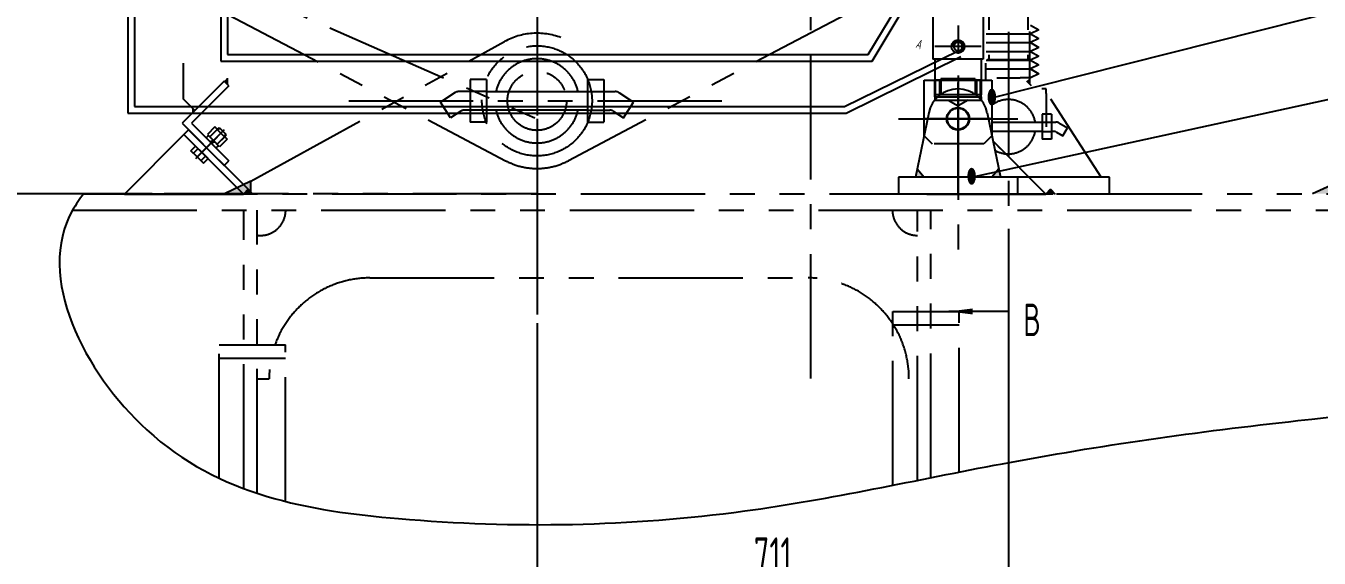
# Model space of a CAD drawing. Extents: x 0 to 6300, y -173 to 4455.
# Drawn here: x 1564 to 3515, y 2219 to 3022 of the extents above; entities that cross this region are included whole.
import ezdxf
from ezdxf.enums import TextEntityAlignment as Align

# ---------------------------------------------------------------- set-up
doc = ezdxf.new("R2010")
doc.units = 0
doc.header["$LTSCALE"] = 150
doc.header["$MEASUREMENT"] = 0
for name, pattern in [('F', [0.75, 0.5, -0.25]), ('G', [2, 1.25, -0.25, 0.25, -0.25]), ('K', [2.5, 1.25, -0.25, 0.25, -0.25, 0.25, -0.25])]:
    doc.linetypes.add(name, pattern=pattern)
doc.layers.get('DEFPOINTS').update_dxf_attribs({"linetype": 'CONTINUOUS'})
for name, color, linetype in [('01', 7, 'CONTINUOUS'), ('02', 1, 'CONTINUOUS'), ('04', 2, 'F'), ('05', 4, 'G'), ('07', 6, 'K'), ('08', 1, 'CONTINUOUS'), ('11', 3, 'CONTINUOUS')]:
    doc.layers.add(name, color=color, linetype=linetype)
doc.styles.get("Standard").update_dxf_attribs({"font": 'isocp.shx', "width": 0.707, "bigfont": 'intecad.shx'})
doc.dimstyles.new('INTE', dxfattribs={"dimscale": 15, "dimtxt": 3.5, "dimasz": 3, "dimexe": 3, "dimexo": 0, "dimgap": 1, "dimtad": 1, "dimdec": 1, "dimzin": 9, "dimdsep": 46, "dimtxsty": 'Standard', "dimcen": 0, "dimclrd": 1, "dimclre": 1, "dimclrt": 3, "dimaunit": 1, "dimadec": 0, "dimazin": 0, "dimtfac": 1, "dimtdec": 1, "dimtofl": 0, "dimtmove": 0, "dimatfit": 0, "dimfxl": 0, "dimtzin": 0, "dimarcsym": 0})

# ---------------------------------------------------------------- blocks, each defined once
blk = doc.blocks.new('*D343')
at = {"layer": '08', "color": 1, "linetype": 'Continuous', "lineweight": -2}
for p, q in [((3046.2, 2716.1), (3046.2, 2138.3)), ((2335.2, 2573.4), (2335.2, 2138.3)), ((2380.2, 2183.3), (3001.2, 2183.3))]:
    blk.add_line(p, q, dxfattribs=at)
at = {"layer": '08', "color": 1, "linetype": 'Continuous'}
for points in [[(2380.2, 2190.8), (2380.2, 2175.8), (2335.2, 2183.3)], [(3001.2, 2190.8), (3001.2, 2175.8), (3046.2, 2183.3)]]:
    blk.add_solid(points, dxfattribs=at)
at = {"layer": 'DEFPOINTS', "color": 0, "linetype": 'Continuous'}
for p in [(3046.2, 2716.1), (2335.2, 2573.4), (3046.2, 2183.3)]:
    blk.add_point(p, dxfattribs=at)
at = {"layer": '08', "color": 3, "linetype": 'Continuous', "insert": (2690.7, 2224.5), "char_height": 52.5, "attachment_point": 5}
blk.add_mtext('711', dxfattribs=at)
blk = doc.blocks.new('*D344')
at = {"layer": '08', "color": 1, "linetype": 'Continuous', "lineweight": -2}
for p, q in [((1754.6, 3759.9), (606.8, 3759.9)), ((651.8, 2813.9), (651.8, 3714.9)), ((1754.6, 2768.9), (606.8, 2768.9))]:
    blk.add_line(p, q, dxfattribs=at)
at = {"layer": '08', "color": 1, "linetype": 'Continuous'}
for points in [[(644.3, 3714.9), (659.3, 3714.9), (651.8, 3759.9)], [(644.3, 2813.9), (659.3, 2813.9), (651.8, 2768.9)]]:
    blk.add_solid(points, dxfattribs=at)
at = {"layer": 'DEFPOINTS', "color": 0, "linetype": 'Continuous'}
for p in [(651.8, 3759.9), (1754.6, 3759.9), (1754.6, 2768.9)]:
    blk.add_point(p, dxfattribs=at)
at = {"layer": '08', "color": 3, "linetype": 'Continuous', "insert": (610.6, 3264.4), "char_height": 52.5, "attachment_point": 5, "rotation": 90}
blk.add_mtext('991', dxfattribs=at)
blk = doc.blocks.new('*U345', base_point=(3941.8, 1859.3))
at = {"layer": '01'}
for radius in [10, 6.4]:
    blk.add_circle((3941.8, 1859.3), radius, dxfattribs=at)
at = {"layer": '02'}
blk.add_arc((3941.8, 1859.3), 8, 260, 170, dxfattribs=at)
at = {"layer": '05'}
for p, q in [((3952.8, 1859.3), (3930.8, 1859.3)), ((3941.8, 1870.3), (3941.8, 1848.3))]:
    blk.add_line(p, q, dxfattribs=at)
blk = doc.blocks.new('BRD1')
at = {"layer": '01'}
h = blk.add_hatch(color=256, dxfattribs=at)
h.paths.add_polyline_path([(-64, -610), (-51, -610), (-61.4, -597.3)])
h.paths.add_polyline_path([(51, -610), (64, -610), (61.4, -597.3)])
at = {"layer": '01', "color": 7, "linetype": 'Continuous'}
for p, q in [((-19.1, 31.7), (-31.8, 19)), ((0, 31.7), (-19.1, 31.7)), ((0, 31.7), (19.1, 31.7)), ((19.1, 31.7), (31.8, 19)), ((-31.8, 19), (-31.8, -44.5)), ((31.8, 19), (31.8, -44.5)), ((-15, -21.5), (-15, -44.5)), ((15, -21.5), (15, -44.5)), ((-17.5, -47.5), (-17.5, -127)), ((17.5, -47.5), (17.5, -127)), ((-35, -127), (-35, -181)), ((35, -127), (35, -181)), ((-35, -432), (-35, -486)), ((35, -432), (35, -486)), ((-35, -486), (-35, -464)), ((35, -486), (35, -464))]:
    blk.add_line(p, q, dxfattribs=at)
at = {"layer": '01'}
for p, q in [((-13, -19.5), (-15, -21.5)), ((13, -19.5), (-13, -19.5)), ((13, -19.5), (15, -21.5)), ((-15, -21.5), (15, -21.5)), ((-31.8, -44.5), (31.8, -44.5)), ((17.5, -47.5), (-17.5, -47.5)), ((15, -44.5), (-15, -44.5)), ((-13, -44.5), (-13, -47.5)), ((13, -44.5), (13, -47.5)), ((35, -127), (-35, -127)), ((35, -149), (-35, -149)), ((-38, -181), (-38, -432)), ((38, -181), (-38, -181)), ((38, -181), (38, -432)), ((38, -432), (-38, -432)), ((-51, -464), (51, -464)), ((-51, -548), (-51, -464)), ((35, -464), (-35, -464)), ((51, -464), (51, -548)), ((-44.1, -513), (-64, -610)), ((44.1, -513), (64, -610)), ((-61.4, -597.3), (-51, -610)), ((61.4, -597.3), (51, -610)), ((90, -610), (-90, -610)), ((-90, -610), (-90, -635)), ((90, -635), (90, -610)), ((-90, -635), (90, -635))]:
    blk.add_line(p, q, dxfattribs=at)
for centre, radius in [((0, 0), 15.9), ((0, -522), 17), ((0, -522), 16), ((0, -522), 16)]:
    blk.add_circle(centre, radius, dxfattribs=at)
blk.add_arc((0, -522), 45, 11.5988, 168.4012, dxfattribs=at)
at = {"layer": '02', "color": 1, "linetype": 'Continuous'}
for p, q in [((-13, -19.5), (-13, -44.5)), ((13, -19.5), (13, -44.5)), ((-33, -127), (-33, -149)), ((33, -127), (33, -149)), ((-34, -486), (-34, -464)), ((34, -486), (34, -464))]:
    blk.add_line(p, q, dxfattribs=at)
at = {"layer": '04', "color": 2, "linetype": 'F'}
for p, q in [((-13.6, -9), (-13.6, -44.5)), ((-13.1, -9), (-13.1, -44.5)), ((13.1, -9), (13.1, -44.5)), ((13.6, -9), (13.6, -44.5)), ((-35, -489), (-35, -464)), ((-34, -489), (-34, -464)), ((-28, -464), (-28, -486)), ((-26, -462), (-26, -486)), ((26, -462), (-26, -462)), ((26, -462), (26, -486)), ((28, -464), (28, -486)), ((34, -489), (34, -464)), ((35, -489), (35, -464)), ((35, -486), (-35, -486)), ((-35, -489), (-35, -494)), ((-35, -489), (35, -489)), ((-35, -494), (35, -494)), ((-15.1, -494), (0, -502.7)), ((15.1, -494), (0, -502.7)), ((35, -489), (35, -494)), ((-51, -548), (-39, -560)), ((39, -560), (-39, -560)), ((51, -548), (39, -560))]:
    blk.add_line(p, q, dxfattribs=at)
at = {"layer": '05', "color": 4, "linetype": 'G'}
for p, q in [((0, 143.4), (0, -720.6)), ((0, -44.5), (0, 38.3)), ((40.4, 0), (-36.9, 0)), ((35, -200), (-35, -200)), ((35, -413), (-35, -413)), ((0, -464), (0, -560)), ((0, -635), (0, -467.2)), ((-90, -522), (90, -522)), ((51, -522), (-51, -522)), ((0, -522), (64.9, -522))]:
    blk.add_line(p, q, dxfattribs=at)
at = {"layer": '05'}
blk.add_line((0, 37.7), (0, -63.5), dxfattribs=at)
at = {"layer": '01'}
for p in [(0, -200), (0, -413)]:
    blk.add_blockref('*U345', p, dxfattribs=at)

msp = doc.modelspace()

# ---------------------------------------------------------------- hatches: boundary and pattern name
at = {"layer": '07', "linetype": 'K'}
for points in [[(1867.78, 2943.06), (1863.54, 2938.82), (1867.78, 2934.57)], [(3078.04, 2943.06), (3073.79, 2938.82), (3078.04, 2934.57)], [(1814.79, 2890.07), (1819.03, 2894.31), (1814.79, 2898.55)], [(1903.79, 2787.9), (1863.93, 2768.9), (1903.79, 2768.9)], [(1906.67, 2768.4), (1899.6, 2775.47), (1892.53, 2768.4)], [(3116.93, 2768.4), (3109.86, 2775.47), (3102.79, 2768.4)], [(3548.19, 2788.33), (3505.05, 2768.9), (3548.19, 2768.9)]]:
    msp.add_hatch(color=6, dxfattribs=at).paths.add_polyline_path(points)

# ---------------------------------------------------------------- linework, layer by layer
at = {"layer": '01'}
for p, q in [((2834.82, 2978.79), (2970.19, 3203.9)), ((2840.47, 2968.79), (2978.76, 3198.75)), ((1718.02, 3096.47), (1718.02, 2890.27)), ((1728.02, 3096.47), (1728.02, 2900.27)), ((1858.32, 3038.06), (1858.32, 2968.79)), ((1868.32, 3038.06), (1868.32, 2978.79)), ((2799.19, 2900.27), (2970.19, 2984.5)), ((1858.32, 2968.79), (2840.47, 2968.79)), ((1868.32, 2978.79), (2834.82, 2978.79)), ((2801.52, 2890.27), (2974.61, 2975.53)), ((1718.02, 2890.27), (2801.52, 2890.27)), ((1728.02, 2900.27), (2799.19, 2900.27))]:
    msp.add_line(p, q, dxfattribs=at)
at = {"layer": '02'}
for p, q in [((3021.19, 2913.4), (4030.45, 3167.39)), ((2990.68, 2793.9), (4030.45, 3020.96))]:
    msp.add_line(p, q, dxfattribs=at)
msp.add_open_spline([(1651.15, 2768.9), (1645.34, 2760.68), (1571.63, 2656.4), (1737.77, 2332.55), (2167.32, 2261.43), (2608.07, 2269.4), (3055.26, 2370.91), (3550.71, 2441.37), (4061.48, 2473.33), (4313.4, 2700.54), (4397.31, 2768.9)], degree=3, knots=[0, 0, 0, 0, 29.9430754, 379.6895516, 782.1411367, 1304.2474375, 1699.3334511, 2149.5956868, 2823.7827751, 3145.5245354, 3145.5245354, 3145.5245354, 3145.5245354], dxfattribs=at)
at = {"layer": '04', "color": 2, "linetype": 'F'}
msp.add_line((3078.19, 3575.9), (3078.19, 2926.9), dxfattribs=at)
at = {"layer": '05'}
for p, q in [((2335.19, 4274.17), (2335.19, 2573.43)), ((3046.19, 3913.16), (3046.19, 2716.07)), ((2747.99, 2490.42), (2747.99, 3403.12))]:
    msp.add_line(p, q, dxfattribs=at)
at = {"layer": '07', "color": 6, "linetype": 'K'}
for p, q in [((3016.69, 3578.4), (3016.69, 2970.9)), ((3075.69, 3578.4), (3075.69, 2970.9)), ((1839.19, 3054.9), (2287.61, 2818.68)), ((2831.19, 3054.9), (2382.77, 2818.68)), ((3012.88, 3009.94), (3079.5, 3009.94)), ((3079.5, 3023.17), (3091.99, 3015.98)), ((3091.99, 3015.98), (3079.5, 3009.94)), ((3079.5, 3009.94), (3091.99, 3002.76)), ((1903.79, 2787.9), (2286.01, 2998.26)), ((3012.88, 2996.72), (3079.5, 2996.72)), ((3091.99, 3002.76), (3079.5, 2996.72)), ((3079.5, 2996.72), (3091.99, 2989.54)), ((3091.99, 2989.54), (3079.5, 2983.5)), ((1801.35, 2965.73), (1801.35, 2911.99)), ((3011.61, 2965.73), (3011.61, 2939.9)), ((3012.88, 2983.5), (3079.5, 2983.5)), ((3012.88, 2970.27), (3079.5, 2970.27)), ((3078.19, 2970.9), (3014.19, 2970.9)), ((3079.5, 2983.5), (3091.99, 2976.31)), ((3091.99, 2976.31), (3079.5, 2970.27)), ((3079.5, 2970.27), (3091.99, 2963.09)), ((3012.88, 2957.05), (3079.5, 2957.05)), ((3091.99, 2963.09), (3079.5, 2957.05)), ((3079.5, 2957.05), (3091.99, 2949.87)), ((3091.99, 2949.87), (3079.5, 2943.83)), ((1863.54, 2938.82), (1799.9, 2875.18)), ((1870.61, 2931.75), (1814.04, 2875.18)), ((1870.61, 2931.75), (1863.54, 2938.82)), ((1867.78, 2943.06), (1867.78, 2934.57)), ((2259.19, 2940.9), (2234.19, 2940.9)), ((2234.19, 2940.9), (2234.19, 2876.9)), ((2259.19, 2940.9), (2259.19, 2876.9)), ((2411.19, 2940.9), (2436.19, 2940.9)), ((2411.19, 2940.9), (2411.19, 2876.9)), ((2436.19, 2940.9), (2436.19, 2876.9)), ((3028.55, 2943.83), (3063.83, 2943.83)), ((3079.5, 2943.83), (3063.83, 2943.83)), ((3080.87, 2931.75), (3073.79, 2938.82)), ((3078.04, 2943.06), (3078.04, 2934.57)), ((3103.19, 2926.9), (3096.58, 2926.9)), ((3103.19, 2920.17), (3103.19, 2926.9)), ((1819.03, 2894.31), (1801.35, 2911.99)), ((2051.35, 2908.9), (2650.33, 2908.9)), ((2211.93, 2921.32), (2189.49, 2906.94)), ((2204.61, 2883.37), (2189.49, 2906.94)), ((2234.19, 2922.9), (2217.32, 2922.9)), ((2259.19, 2922.9), (2234.19, 2922.9)), ((2259.19, 2922.9), (2411.19, 2922.9)), ((2411.19, 2922.9), (2436.19, 2922.9)), ((2436.19, 2922.9), (2453.06, 2922.9)), ((2458.45, 2921.32), (2480.89, 2906.94)), ((2465.78, 2883.37), (2480.89, 2906.94)), ((3103.19, 2920.17), (3103.19, 2869.9)), ((3186.19, 2793.9), (3109.92, 2911.31)), ((2220.13, 2893.32), (2204.61, 2883.37)), ((2234.19, 2894.9), (2225.53, 2894.9)), ((2259.19, 2894.9), (2234.19, 2894.9)), ((2411.19, 2894.9), (2259.19, 2894.9)), ((2411.19, 2894.9), (2436.19, 2894.9)), ((2436.19, 2894.9), (2444.85, 2894.9)), ((2450.25, 2893.32), (2465.78, 2883.37)), ((3110.99, 2888.9), (3096.99, 2888.9)), ((3096.99, 2888.9), (3096.99, 2850.9)), ((3110.99, 2888.9), (3110.99, 2850.9)), ((1799.9, 2875.18), (1863.54, 2811.54)), ((1814.04, 2875.18), (1870.61, 2818.61)), ((1849.26, 2869.51), (1838.02, 2858.27)), ((1841.61, 2854.67), (1855.76, 2868.81)), ((1858.51, 2860.26), (1849.26, 2869.51)), ((1856.89, 2867.68), (1853.99, 2864.78)), ((1855.76, 2868.81), (1861.41, 2863.16)), ((2259.19, 2876.9), (2234.19, 2876.9)), ((2411.19, 2876.9), (2436.19, 2876.9)), ((3021.19, 2876.9), (3096.99, 2876.9)), ((3096.99, 2876.9), (3110.99, 2876.9)), ((3110.99, 2876.9), (3117.57, 2876.9)), ((3122.48, 2875.62), (3135.24, 2868.43)), ((3128.37, 2856.23), (3135.24, 2868.43)), ((1802.72, 2858.21), (1712.92, 2768.4)), ((1809.79, 2865.28), (1802.72, 2858.21)), ((1802.72, 2858.21), (1892.53, 2768.4)), ((1809.79, 2865.28), (1899.6, 2775.47)), ((1820.36, 2822.1), (1863.92, 2865.67)), ((1828.55, 2830.29), (1852.94, 2854.68)), ((1839.85, 2856.44), (1836.31, 2852.9)), ((1838.02, 2858.27), (1847.27, 2849.01)), ((1852.86, 2865.91), (1841.61, 2854.67)), ((1841.86, 2847.35), (1847.27, 2849.01)), ((1859.26, 2861), (1846.53, 2848.27)), ((1856.52, 2839.76), (1847.27, 2849.01)), ((1852.93, 2843.36), (1867.07, 2857.5)), ((1864.17, 2854.6), (1852.93, 2843.36)), ((1867.77, 2851), (1856.52, 2839.76)), ((1858.51, 2860.26), (1867.77, 2851)), ((1867.07, 2857.5), (1861.41, 2863.16)), ((1865.94, 2858.63), (1863.04, 2855.73)), ((3096.99, 2862.9), (3021.19, 2862.9)), ((3023.06, 2848.13), (3102.79, 2768.4)), ((3096.99, 2862.9), (3110.99, 2862.9)), ((3110.99, 2850.9), (3096.99, 2850.9)), ((3113.9, 2862.9), (3110.99, 2862.9)), ((3118.8, 2861.62), (3128.37, 2856.23)), ((1813.07, 2833.72), (1820.14, 2840.79)), ((1822.52, 2824.27), (1813.07, 2833.72)), ((1823.94, 2836.99), (1816.87, 2829.92)), ((1820.14, 2840.79), (1829.59, 2831.34)), ((1844.39, 2846.13), (1823.3, 2825.04)), ((1839.05, 2821.88), (1829.59, 2831.34)), ((1843.74, 2845.48), (1849.14, 2847.14)), ((1854.7, 2841.59), (1851.16, 2838.05)), ((3030.4, 2840.79), (3039.85, 2831.34)), ((3049.31, 2821.88), (3039.85, 2831.34)), ((1822.52, 2824.27), (1831.98, 2814.81)), ((1835.25, 2825.68), (1828.18, 2818.61)), ((1831.98, 2814.81), (1839.05, 2821.88)), ((1863.54, 2811.54), (1870.61, 2818.61)), ((3198.69, 2793.9), (2893.69, 2793.9)), ((3198.69, 2768.9), (3198.69, 2793.9)), ((1903.79, 2787.9), (1863.93, 2768.9)), ((1899.6, 2775.47), (1892.53, 2768.4)), ((1899.6, 2775.47), (1906.67, 2768.4)), ((1903.79, 2768.9), (1903.79, 2787.9)), ((3109.86, 2775.47), (3102.79, 2768.4)), ((3109.86, 2775.47), (3116.93, 2768.4)), ((3548.19, 2788.33), (3505.05, 2768.9)), ((1651.15, 2768.9), (4397.31, 2768.9)), ((1712.92, 2768.4), (1892.53, 2768.4)), ((2893.69, 2768.9), (3198.69, 2768.9)), ((2923.18, 2768.4), (3102.79, 2768.4)), ((1634.67, 2743.9), (4366.92, 2743.9)), ((1893.19, 2324.14), (1893.19, 2743.9)), ((1913.19, 2317.1), (1913.19, 2743.9)), ((2909.19, 2336.65), (2909.19, 2743.9)), ((2929.19, 2340.63), (2929.19, 2743.9)), ((2083.19, 2641.9), (2744.19, 2641.9)), ((3046.19, 2641.3), (3046.19, 2591.3)), ((2871.69, 2329.2), (2871.69, 2591.3)), ((2871.69, 2591.3), (2971.69, 2591.3)), ((3046.19, 2591.3), (2956.19, 2591.3)), ((2971.69, 2349.07), (2971.69, 2591.3)), ((2871.69, 2571.3), (2971.69, 2571.3)), ((1855.69, 2339.93), (1855.69, 2540.8)), ((1855.69, 2540.8), (1955.69, 2540.8)), ((1955.69, 2304.8), (1955.69, 2540.8)), ((1855.69, 2520.8), (1955.69, 2520.8)), ((1913.19, 2489.9), (1931.19, 2489.9))]:
    msp.add_line(p, q, dxfattribs=at)
at = {"layer": '07'}
msp.add_line((992.91, 3471.93), (2335.19, 2881.73), dxfattribs=at)
msp.add_lwpolyline([(2335.19, 2881.73), (2335.19, 2768.9), (827.86, 2768.9), (827.86, 3471.93), (992.91, 3471.93)], dxfattribs=at)
at = {"layer": '07', "color": 6, "linetype": 'K'}
msp.add_lwpolyline([(2956.19, 2591.3, 0, 9, 0), (2992.19, 2591.3, 0, 0, 0)], format="xyseb", dxfattribs=at)
for radius in [83, 44.5]:
    msp.add_circle((2335.19, 2908.9), radius, dxfattribs=at)
for centre, radius, start, end in [((2335.19, 2908.9), 102, 69.32706, 118.82686), ((2335.19, 2908.9), 63.5, 12.73678, 167.26322), ((2217.32, 2912.9), 10, 90, 122.66737), ((2453.06, 2912.9), 10, 57.33263, 90), ((3046.19, 2869.9), 41, 9.83036, 127.57187), ((2225.53, 2884.9), 10, 90, 122.66737), ((2335.19, 2908.9), 63.5, 192.73678, 347.26322), ((2444.85, 2884.9), 10, 57.33263, 90), ((3117.57, 2866.9), 10, 60.6113, 90), ((3046.19, 2869.9), 41, 240.3448, 350.16964), ((3113.9, 2852.9), 10, 60.6113, 90), ((2335.19, 2908.9), 102, 242.19386, 297.80614), ((1918.19, 2743.9), 38, 262.43916, 0), ((2909.19, 2743.9), 38, 180, 270), ((2083.19, 2489.9), 152, 90, 180), ((2744.19, 2489.9), 152, 0, 90)]:
    msp.add_arc(centre, radius, start, end, dxfattribs=at)

# ---------------------------------------------------------------- block references
at = {"layer": '01'}
msp.add_blockref('BRD1', (2970.19, 3403.9), dxfattribs=at)

# ---------------------------------------------------------------- texts
at = {"layer": '02', "width": 0.605172}
for p, p2 in [((3013.99, 2901.4), (3028.39, 2901.4)), ((2983.48, 2781.9), (2997.88, 2781.9))]:
    msp.add_text('\\M+5A1F1', height=24, dxfattribs=at).set_placement(p, p2, align=Align.FIT)
at = {"layer": '07', "color": 6, "linetype": 'K', "width": 0.707}
msp.add_text('B', height=49, dxfattribs=at).set_placement((3068.67, 2539.4), align=Align.BOTTOM_LEFT)
at = {"layer": '11', "color": 3, "linetype": 'Continuous', "insert": (2918.84, 2999.17), "char_height": 14, "width": 11.288, "attachment_point": 3, "rotation": 336.84228}
msp.add_mtext('A', dxfattribs=at)

# ---------------------------------------------------------------- dimensions: what is measured, and where the dimension line sits
at = {"layer": '08', "color": 1, "linetype": 'Continuous'}
dim = msp.add_linear_dim(base=(651.84, 3759.9), p1=(1754.61, 2768.9), p2=(1754.61, 3759.9), angle=90, dimstyle='INTE', dxfattribs=at)
dim.commit()
dim.dimension.update_dxf_attribs({"geometry": '*D344', "text_midpoint": (651.84, 3264.4), "dimtype": 160})
dim = msp.add_linear_dim(base=(3046.19, 2183.26), p1=(2335.19, 2573.43), p2=(3046.19, 2716.07), dimstyle='INTE', dxfattribs=at)
dim.commit()
dim.dimension.update_dxf_attribs({"geometry": '*D343', "text_midpoint": (2690.69, 2224.51)})

doc.saveas('drawing.dxf')
